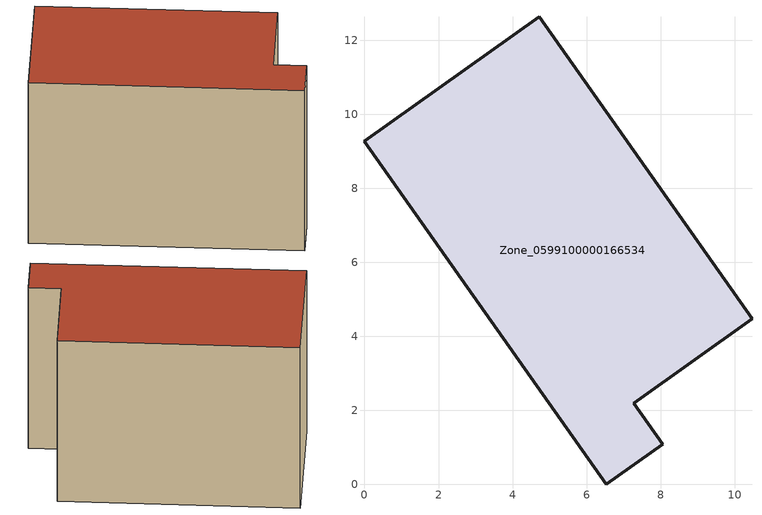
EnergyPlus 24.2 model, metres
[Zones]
Zone_0599100000166534
 floor ground (C_G): 0,9.27 4.72,12.64 10.47,4.47 7.28,2.19 8.06,1.09 6.53,0 z0
 wall outside (C_F): 4.72,12.64 0,9.27 6.53,0 8.06,1.09 7.28,2.19 10.47,4.47 4.72,12.64 z0:7.83
 roof outside (C_R): 0,9.27 6.53,0 8.06,1.09 7.28,2.19 10.47,4.47 4.72,12.64 z7.83
[BUILDING]
Pand.0599100000166534: North Axis=0; Terrain=City; Loads Convergence Tolerance Value=0.04; Temperature Convergence Tolerance Value=0.4; Solar Distribution=FullExterior; Maximum Number of Warmup Days=25; Minimum Number of Warmup Days=1
[Site:Location]
Rotterdam.The.Hague.AP_ZH_NLD Design_Conditions: Latitude=51.96; Longitude=4.45; Time Zone=1; Elevation=-4.5
[SITE:GROUNDTEMPERATURE:BUILDINGSURFACE]
18, 18, 18, 18, 18, 18, 18, 18, 18, 18, 18, 18
[MATERIAL] Thermal Absorptance=0.9; Solar Absorptance=0.7; Visible Absorptance=0.7
Name | Roughness | Thickness | Conductivity | Density | Specific Heat
G.TI.1975-1991 | MediumSmooth | 0.15 | 0.288461 | 540 | 1210
F.TI.1975-1991 | Rough | 0.3 | 0.230769 | 1920 | 840
R.TI.1975-1991 | MediumRough | 0.2 | 0.153846 | 1500 | 1000
[CONSTRUCTION]
C_G: G.TI.1975-1991
C_F: F.TI.1975-1991
C_R: R.TI.1975-1991
[ZONE]
Zone_0599100000166534: Type=1; Multiplier=1; Ceiling Height=Autocalculate; Volume=Autocalculate; Floor Area=autocalculate; Part of Total Floor Area=Yes
[ZONEINFILTRATION:DESIGNFLOWRATE]
Infil_Zone_0599100000166534: Zone or ZoneList or Space or SpaceList=Zone_0599100000166534; Schedule=AlwaysOn; Design Flow Rate Calculation Method=Flow/Area; Flow Rate per Floor Area=0.003; Constant Term Coefficient=1; Temperature Term Coefficient=0; Velocity Term Coefficient=0; Velocity Squared Term Coefficient=0
[HVACTEMPLATE:ZONE:IDEALLOADSAIRSYSTEM]
Zone_0599100000166534: Maximum Heating Supply Air Temperature=50; Minimum Cooling Supply Air Temperature=13; Maximum Heating Supply Air Humidity Ratio=0.0156; Minimum Cooling Supply Air Humidity Ratio=0.0077; Heating Limit=NoLimit; Cooling Limit=NoLimit; Dehumidification Control Type=ConstantSensibleHeatRatio; Cooling Sensible Heat Ratio=0.7; Dehumidification Setpoint=60; Humidification Control Type=None; Humidification Setpoint=30; Outdoor Air Method=None; Outdoor Air Flow Rate per Person=0.00944; Outdoor Air Flow Rate per Zone Floor Area=0; Outdoor Air Flow Rate per Zone=0; Demand Controlled Ventilation Type=None; Outdoor Air Economizer Type=NoEconomizer; Heat Recovery Type=None; Sensible Heat Recovery Effectiveness=0.7; Latent Heat Recovery Effectiveness=0.65
[ZONECONTROL:THERMOSTAT]
ThermostatControl_Zone_0599100000166534: Zone or ZoneList=Zone_0599100000166534; Control Type Schedule=DualSetpointControlType; Control 1=Thermostat_Zone_0599100000166534; Temperature Difference Between Cutout And Setpoint=0
[THERMOSTATSETPOINT:DUALSETPOINT]
Thermostat_Zone_0599100000166534: Heating Setpoint Temperature Schedule=HeatingSetpoint_Zone_0599100000166534; Cooling Setpoint Temperature Schedule=CoolingSetpoint_Zone_0599100000166534
[SCHEDULE:COMPACT]
HeatingSetpoint_Zone_0599100000166534: Through: 12/31, For: AllDays, Until: 24:00, 21
CoolingSetpoint_Zone_0599100000166534: Through: 12/31, For: AllDays, Until: 24:00, 24
DualSetpointControlType: Through: 12/31, For: AllDays, Until: 24:00, 4
AlwaysOn: Through: 12/31, For: AllDays, Until: 24:00, 1
